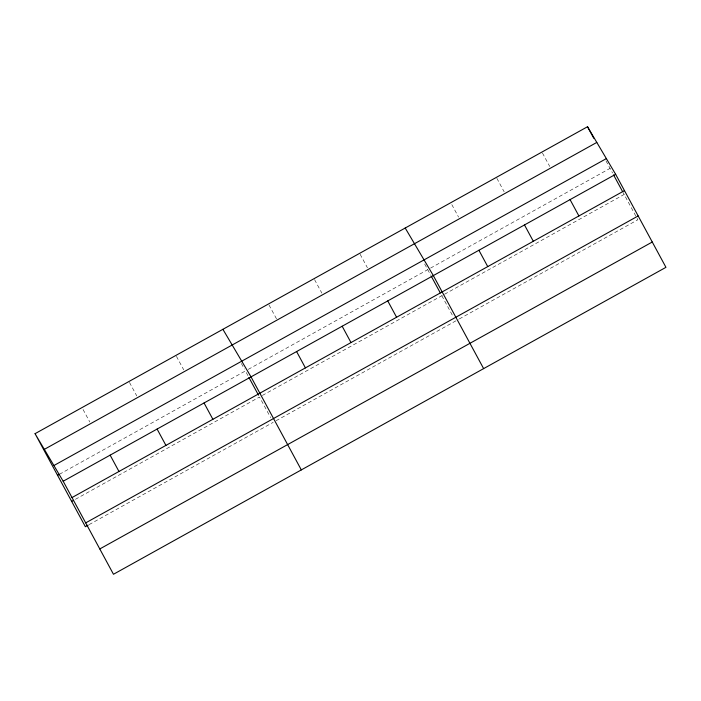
<?xml version="1.0" encoding="UTF-8"?>
<svg xmlns="http://www.w3.org/2000/svg" width="701" height="701" viewBox="0 0 701 701"><rect width="100%" height="100%" fill="white"/><g stroke="black" fill="none" stroke-linecap="round" stroke-linejoin="round"><path stroke-width="0.53" stroke-dasharray="3.5 2.63" d="M59.445 474.279L245.411 370.96L247.926 375.613M248.259 369.374L427.724 269.666M430.572 268.089L610.045 168.38M75.428 499.305L259.51 397.038L270.656 417.656M262.358 395.452L624.144 194.457M89.106 524.62L273.188 422.344M276.045 420.758L458.358 319.472M459.304 318.946L637.822 219.763L623.136 192.591M605.988 160.879L612.56 173.033M542.46 153.02L549.742 166.47M496.886 178.343L504.159 191.794M451.83 204.622L458.577 217.117M424.683 264.04L430.747 275.256M441.823 295.743L452.977 316.37M360.148 254.305L367.42 267.756M314.565 279.629L321.847 293.079M268.991 304.953L276.781 319.367M241.354 363.46L244.395 369.085M176.45 356.362L183.723 369.821M129.492 382.457L136.765 395.907M83.051 409.507L89.807 421.993"/><path stroke-width="1.05" d="M35.05 433.674L587.526 126.732L615.644 174.295L665.95 267.326L113.474 574.268L63.178 481.237L35.05 433.674L85.356 526.705L88.168 525.137M44.329 449.367L596.805 142.426M53.889 465.543L606.365 158.601M57.57 475.322L59.445 474.279M63.178 481.237L615.644 174.295M72.01 497.57L624.477 190.628M71.668 501.399L73.544 500.348M85.688 522.885L638.164 215.943M99.787 548.953L652.263 242.02M405.204 228.027L433.332 275.589L483.637 368.621M222.892 329.312L251.019 376.875L301.316 469.907M587.526 126.732L593.756 138.263M613.568 174.899L622.628 191.662M570.071 199.619L578.903 215.952M524.488 224.942L533.321 241.275M478.914 250.266L487.747 266.599M431.246 276.185L440.316 292.948M387.749 300.904L396.582 317.246M342.176 326.228L351.008 342.57M296.593 351.551L305.426 367.894M248.934 377.48L258.503 395.171M204.052 402.97L212.885 419.303M157.094 429.056L165.927 445.389M110.136 455.142L118.968 471.484"/></g></svg>
